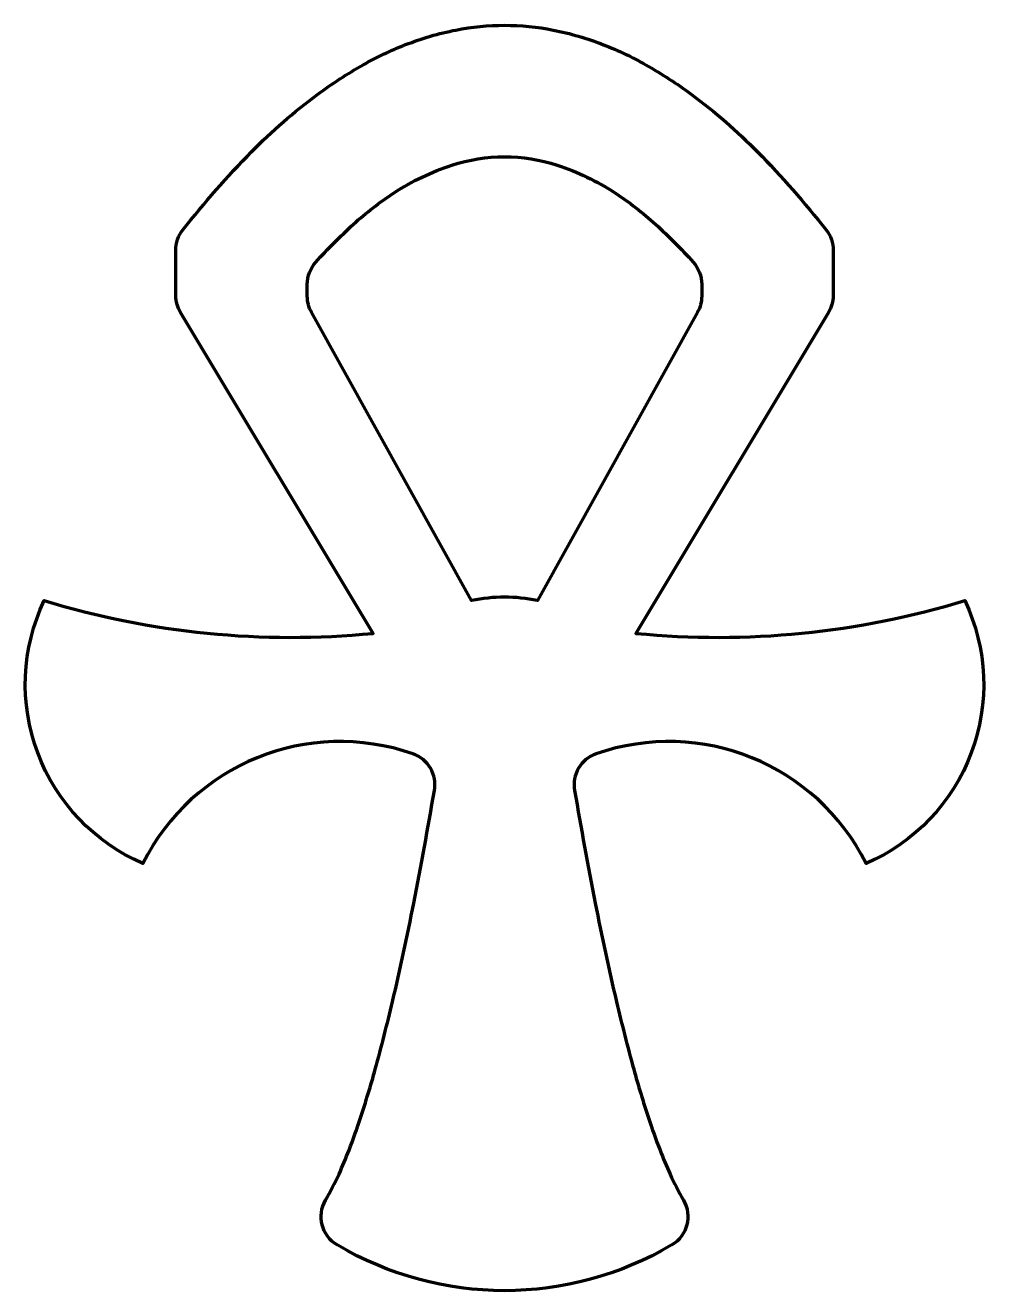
# Model space of a CAD drawing. Header units: metres. Extents: x -14.6 to 14.6, y 0 to 38.5.
import ezdxf

# ---------------------------------------------------------------- set-up
doc = ezdxf.new("R2010")
doc.units = ezdxf.units.M
doc.layers.add('visible', color=3, linetype='Continuous', lineweight=100, true_color=0x00ff00)

msp = doc.modelspace()

# ---------------------------------------------------------------- linework, layer by layer
at = {"layer": 'visible', "flags": 128}
for points in [[(-2.788, 16.333, 0.377315), (-11, 13, -0.425249), (-14, 21, 0.09902), (-4, 20), (-9.857, 29.762, -0.135933), (-10, 30.277), (-10, 31.657, -0.168472), (-9.785, 32.276, -0.027003), (-7.696, 34.65, -0.039621), (-5.689, 36.396, -0.030565), (-4.3, 37.298, -0.035437), (-3.009, 37.911, -0.044987), (-1.477, 38.357, -0.096925), (1.48, 38.356, -0.044979), (3.012, 37.91, -0.035417), (4.303, 37.296, -0.030546), (5.692, 36.394, -0.039588), (7.697, 34.649, -0.026983), (9.785, 32.276, -0.168472), (10, 31.657), (10, 30.277, -0.135933), (9.857, 29.762), (4, 20, 0.09902), (14, 21, -0.425249), (11, 13, 0.377315), (2.788, 16.333, 0.366454), (2.132, 15.219, 0.005653), (2.762, 11.787, 0.009686), (3.408, 8.79, 0.009263), (3.932, 6.739, 0.012672), (4.381, 5.258, 0.011479), (4.731, 4.276, 0.015102), (5.036, 3.546, 0.025408), (5.444, 2.755, -0.412306), (5.088, 1.391, -0.273431), (-5.088, 1.391, -0.412302), (-5.444, 2.755, 0.025416), (-5.035, 3.546, 0.0151), (-4.73, 4.277, 0.011477), (-4.381, 5.259, 0.01267), (-3.932, 6.74, 0.009262), (-3.408, 8.791, 0.009684), (-2.762, 11.788, 0.005652), (-2.132, 15.219, 0.366454), (-2.788, 16.333)], [(-5.874, 29.773, -0.127458), (-6, 30.259), (-6, 30.623, -0.185205), (-5.743, 31.292, -0.025032), (-4.595, 32.447, -0.039976), (-3.357, 33.404, -0.065825), (-1.602, 34.245, -0.159098), (1.604, 34.245, -0.065806), (3.359, 33.403, -0.039946), (4.596, 32.446, -0.025014), (5.743, 31.292, -0.185204), (6, 30.623), (6, 30.259, -0.127458), (5.874, 29.773), (1, 21, 0.100618), (-1, 21), (-5.874, 29.773)]]:
    msp.add_lwpolyline(points, format="xyb", dxfattribs=at)

doc.saveas('drawing.dxf')
